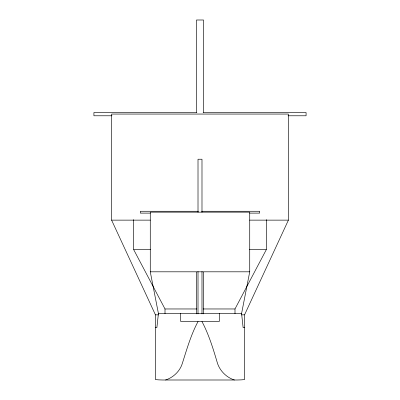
<?xml version="1.0" encoding="UTF-8"?>
<svg xmlns="http://www.w3.org/2000/svg" width="400" height="400" viewBox="0 0 400 400"><rect width="100%" height="100%" fill="white"/><g stroke="black" fill="none" stroke-linecap="round" stroke-linejoin="round"><path stroke-width="0.6" d="M244.555 327.64L243.125 327.64L241.585 313.505L249.725 271.81L249.725 212.14L150.275 212.14L150.275 271.81L158.415 313.505L156.875 327.64L155.445 327.64M244.555 314.84L288.4 220.135L288.4 114.055L111.6 114.055L111.6 220.135L155.445 314.84L155.445 379.585L157.695 379.785A69.215 0.77 0 0 0 162.695 379.995L237.305 379.995A69.215 0.77 0 0 0 242.305 379.785L244.555 379.585L244.555 314.84L241.44 314.84M234.995 313.665L234.995 308.965L266.3 249.665L266.3 219.61M198.06 321.495C191.015 334.61 186.87 349.12 182.375 363.25C180.135 371.035 173.275 377.59 165.555 380M196.88 112.52L93.92 112.52L93.92 115.78L112.015 115.78M203.12 112.52L306.08 112.52L306.08 115.78L287.985 115.78M198.44 211.275L140.33 211.275L140.33 213.11L150.325 213.11M201.56 211.275L259.67 211.275L259.67 213.11L249.675 213.11M111.6 220.135L150.335 220.135M249.665 220.135L288.4 220.135M133.7 219.61L133.7 249.665L150.505 249.665M249.495 249.665L266.3 249.665M150.275 271.81L249.725 271.81M133.7 249.665L165.005 308.965L196.91 308.965M203.09 308.965L234.995 308.965M158.415 313.505L241.585 313.505M155.445 314.84L158.56 314.84M234.445 380C226.255 377.47 219.335 370.32 217.115 362.075C213.035 348.245 208.71 334.255 201.94 321.495M219.295 313.505L219.295 321.495L180.705 321.495L180.705 313.505M203.535 112.355L203.535 20L196.465 20L196.465 112.355M203.535 272.1L203.535 313.91M201.99 212.25L201.99 159.235L198.01 159.235L198.01 212.25M201.99 271.505L201.99 313.92M198.01 271.505L198.01 313.92M196.465 272.1L196.465 313.91M165.005 308.965L165.005 313.665"/></g></svg>
